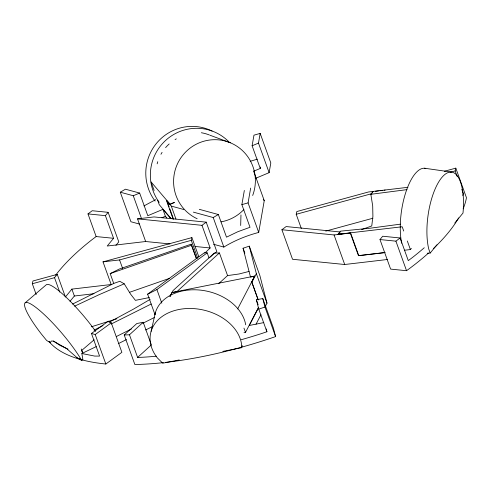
<?xml version="1.0" encoding="UTF-8"?>
<svg xmlns="http://www.w3.org/2000/svg" width="491" height="491" viewBox="0 0 491 491"><rect width="100%" height="100%" fill="white"/><g stroke="black" fill="none" stroke-linecap="round" stroke-linejoin="round"><path stroke-width="0.74" d="M240.682 225.504L240.971 214.948M197.781 258.358L191.294 240.345L191.907 237.601L198.787 256.713M222.822 351.396L241.609 347.708L241.768 346.284A46.406 34.045 12.9 0 0 181.971 308.992A46.406 34.045 12.9 0 0 157.359 357.902L162.705 363.193L179.24 359.952M199.297 209.326L218.354 214.524L226.504 237.171L237.834 231.721L250.023 227.284L241.873 204.637L244.34 190.44M253.939 171.101L260.273 168.438L252.116 145.784L253.964 135.172L260.175 133.399L270.811 162.944L269.123 172.654L255.725 178.282M213.56 244.273L223.853 247.077C234.624 240.486 246.519 235.655 258.714 232.427L248.078 202.881L250.649 188.096M269.123 172.654L258.487 143.108L260.175 133.399M260.273 168.438L260.518 167.02M258.714 232.427L264.25 200.641L253.614 171.095M151.118 331.321L155.383 312.632M36.199 294.551L32.308 283.743L32.958 280.987L57.251 274.352L65.407 297.006L71.876 289.113L111.169 284.516L103.012 261.863L191.907 237.601M457.201 176.564L455.163 170.905L455.814 168.143L444.349 171.273M462.835 195.596L463.314 193.552L461.786 189.305M241.609 347.708L242.204 345.615M169.923 296.564L173.041 290.574L214.199 253.117L219.409 252.933L227.566 275.58L218.599 283.737M170.113 296.447L172.059 292.47L254.743 276.052L251.773 282.006L258.217 299.976M237.638 308.937L254.743 276.052M251.846 282.282L256.351 273.628L249.268 246.151L243.07 248.231L250.496 277.053L254.798 276.194M243.99 332.695L245.494 332.401L258.524 307.36M258.622 307.581L249.311 325.478L263.796 322.599M256.032 324.22L260.979 314.713M265.22 306.568L266.987 303.168L259.905 275.697L249.268 246.151M301.308 228.444L296.214 214.291L296.828 211.541L368.557 191.963L407.947 187.31M32.308 283.743L54.526 277.679L57.251 274.352M105.412 215.653L113.568 238.301L96.15 236.558L87.993 213.91L105.412 215.653L108.137 212.327L118.773 241.873L115.913 245.359M113.568 238.301L107.234 246.016L145.661 241.517L169.935 243.947M70.004 301.321L74.362 296.012L93.977 293.71M385.14 252.583L358.768 255.67L350.611 233.022L338.035 234.275L340.601 231.144L370.545 228.162L400.343 224.166M361.615 229.616L371.755 225.964L372.908 216.421L372.7 205.938L370.834 194.301L373.228 191.38L371.448 193.749L296.214 214.291M338.084 234.416L340.097 231.967L286.143 226.56L281.902 229.733L292.538 259.279L344.7 264.502L387.626 259.475M428.398 253.172A223.7 83.439 -19.8 0 1 406.548 270.701L390.621 269.105L379.985 239.559L382.71 236.232L400.128 237.982L408.285 260.629L412.446 257.499A223.7 83.439 -19.8 0 0 424.261 247.74M404.375 250.257L410.402 249.551L411.366 248.378M427.225 253.227L430.177 253.049L436.935 244.813M454.795 223.043L463.001 213.039L463.51 206.736A45.945 17.308 -81.9 0 0 441.71 177.65A45.945 17.308 -81.9 0 0 428.766 249.084L430.177 253.049M145.661 241.517L137.511 218.869L201.979 225.326L206.22 222.153L216.856 251.699L213.462 254.05L210.314 257.106M204.716 253.233L210.136 247.973L201.979 225.326M163.399 362.64A223.7 83.439 -19.8 0 1 134.865 364.531L124.229 334.991L136.799 323.544L143.206 322.274L151.363 344.928L137.615 357.436L129.458 334.782L143.206 322.274M219.409 252.933L176.834 291.679L172.108 292.611M25.145 302.83L46.252 284.792A46.406 8.2 49.5 0 1 95.665 331.388M94.168 339.778L81.758 350.39L82.543 353.17L96.23 346.603M87.993 213.91L92.21 210.731L108.137 212.327M96.15 236.558L91.989 239.694A223.7 83.439 -19.8 0 0 55.636 275.187M379.985 239.559L395.912 241.155L400.128 237.982M76.32 357.405L81.592 360.406L82.899 359.658L81.856 353.532L94.714 356.079L99.593 356.085L91.455 333.475L108.321 321.157L111.267 322.832L121.878 352.317L105.835 364.015A225.148 83.979 -19.8 0 1 81.518 359.737M155.003 314.67L147.631 294.189L204.735 252.497L207.196 252.871L209.006 257.904M91.455 333.475L95.217 334.531L111.267 322.832M147.631 294.189L156.899 289.549L207.196 252.871M193.362 212.124L213.217 217.538L218.354 214.524M150.172 299.332L133.27 309.238L109.063 322.299M139.585 224.105L130.931 221.748L120.295 192.202L125.451 189.195L139.647 193.067L147.797 215.715L162.914 209.362L170.672 218.458M103.006 325.564L94.033 330.13M81.856 353.532L82.543 353.17M113.746 283.497L110.187 273.604L119.258 269.062L191.14 244.187L196.572 258.579M72.588 304.064L114.041 283.319L119.816 281.306L124.229 283.816L130.594 294.146L135.412 300.351L149.338 297.552M111.144 324.048L151.167 304.015M116.428 336.495L131.355 329.025M142.881 323.25L154.413 317.481M118.276 343.675L126.482 339.569M145.631 329.983L152.468 326.564M74.632 306.163L99.182 294.649L124.229 283.816M120.295 192.202L133.276 195.743L139.647 193.067M252.116 145.784L258.487 143.108M154.131 190.453L151.056 181.903L170.052 204.188L174.268 202.415M173.274 219.471L166.394 200.359L170.107 204.33L174.379 202.531M161.932 217.716L165.399 216.255L166.854 217.967M91.369 326.791L116.895 318.794M241.873 204.637L248.078 202.881M110.187 273.604L191.736 245.15M129.452 292.335L169.696 278.293M258.763 309.109L264.962 307.047L262.771 298.534L256.363 299.811L258.763 309.109L266.914 331.763L260.795 333.8A223.7 83.439 -19.8 0 1 241.179 339.729M257.352 159.176L255.989 159.569A223.7 83.439 -19.8 0 0 250.177 161.324M103.012 261.863L119.565 259.923L191.294 240.345M384.385 190.22L385.11 190.023M450.744 172.108L455.163 170.905M325.76 231.101L372.964 218.213M249.066 271.431L238.994 273.996L227.566 275.58M370.834 194.301L407.014 189.63M137.511 218.869L154.057 216.93L206.22 222.153M375.498 191.263L378.463 190.913M379.942 190.741L382.906 190.398M338.035 234.275L402.197 226.762L403.731 231.034M281.902 229.733L334.064 234.956L350.611 233.022M350.292 232.986L358.448 255.639L384.803 252.552M124.229 334.991L129.458 334.782M137.615 357.436L142.783 357.233A223.7 83.439 -19.8 0 0 156.476 356.196M80.064 358.866L77.504 358.08L66.635 348.598L53.409 341.067L51.328 341.049L50.223 342.552L49.094 341.405M358.448 255.639L358.768 255.67M194.964 246.457L210.136 247.973M424.525 168.229L451.174 172.04M166.394 200.359L171.291 206.103L183.8 209.516M210.136 135.289L230.426 142.801M67.997 349.132L59.994 345.412L53.409 341.067M50.634 342.779L46.682 340.533L41.434 334.095A46.406 8.2 49.5 0 1 32.314 304.911A46.406 8.2 49.5 0 1 81.027 359.326L81.592 360.406M263.262 199.481L264.25 200.641M171.046 218.513L159.262 204.698L157.721 200.42M455.814 168.143L466.45 197.689A223.7 83.439 -19.8 0 1 463.148 208.822M407.321 241.007L410.402 249.551M395.912 241.155L406.548 270.701M334.064 234.956L344.7 264.502M256.351 273.628L266.987 303.168M262.771 298.534L273.407 328.08L275.598 336.587A223.7 83.439 -19.8 0 1 165.633 362.389M264.962 307.047L275.598 336.587M243.07 248.231L244.856 253.19M251.773 282.006L258.143 299.7M256.363 299.811L258.149 304.764M213.217 217.538L223.853 247.077M243.953 328.123L245.494 332.401M191.14 244.187L196.32 258.567M171.291 206.103L175.962 219.078M167.836 203.305L169.113 206.846M169.874 208.97L173.188 218.17M162.914 209.362L165.399 216.255M133.276 195.743L141.58 218.802M156.899 289.549L161.821 303.211M119.565 259.923L122.676 268.571M95.217 334.531L105.835 364.015M71.876 289.113L74.362 296.012M81.248 348.984L82.807 353.317M54.526 277.679L59.712 292.09M266.177 328.896L266.914 331.763M401.663 243.241A45.945 17.308 -81.9 0 1 405.689 192.675A45.945 17.308 -81.9 0 1 425.795 168.431M458.625 217.93A223.7 83.439 -19.8 0 1 433.436 248.538M143.961 205.938A223.7 83.439 -19.8 0 1 155.733 199.671M197.155 218.74A41.465 40.821 -69.7 0 1 177.036 164.829A41.465 40.821 -69.7 0 1 230.021 142.636A41.465 40.821 -69.7 0 1 252.675 195.479M243.935 209.485A41.465 40.821 -69.7 0 1 221.011 221.858M201.347 132.742A41.465 40.821 -69.7 0 1 209.436 135M155.07 201.046A46.406 45.688 -67.3 0 1 156.365 143.482A46.406 45.688 -67.3 0 1 212.1 131.066M159.194 202.353A46.406 45.688 -67.3 0 1 166.75 139.426A46.406 45.688 -67.3 0 1 229.272 142.249M157.157 163.828A39.403 38.789 -67.3 0 1 157.758 161.711M160.962 154.266A39.403 38.789 -67.3 0 1 162.079 152.376M165.596 147.631A39.403 38.789 -67.3 0 1 169.18 143.973M175.072 139.604A39.403 38.789 -67.3 0 1 176.33 138.867M80.794 359.541A225.148 83.979 -19.8 0 1 49.266 341.883M154.849 314.786A46.406 34.045 12.9 0 1 200.684 290.15A46.406 34.045 12.9 0 1 245.709 324.809"/></g></svg>
